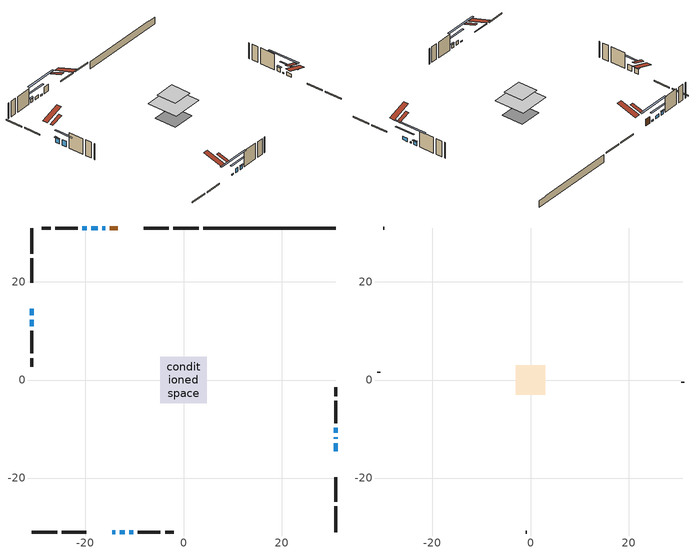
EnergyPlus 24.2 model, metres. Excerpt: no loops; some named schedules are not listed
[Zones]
conditioned space
 floor adiabatic (AdiabaticFloorConstruction): -4.7,-4.7 -4.7,4.7 4.7,4.7 4.7,-4.7 z3.11
 floor foundation (Slab1 construction): -3.41,-3.32 -3.41,3.32 3.41,3.32 3.41,-3.32 z-1.59
 wall outside (RimJoist1 construction): 3.14,31 -2.09,31 / -31,-31 -25.76,-31 / -31,31 -31,25.76 / 31,-31 31,-25.76 z0.67:0.97
 wall outside (RimJoist2 construction): -3.02,31 -8.07,31 / -24.83,-31 -19.78,-31 / -31,24.83 -31,19.78 / 31,-24.83 31,-19.78 z0.67:0.97
 wall outside (AdiabaticWallConstruction 1): -13.37,31 -15.04,31 z0.67:2.7
 wall outside (AdiabaticWallConstruction): 31,-14.48 31,-12.89 z0.67:1.66; -31,14.48 -31,13.25 z0.67:2.2; 31,-11.97 31,-11.68 / -15.96,31 -16.54,31 / -14.48,-31 -13.91,-31 z0.67:1.03; -17.46,31 -18.84,31 z0.67:1.52; -12.99,-31 -12.01,-31 z0.67:1.88; -31,12.32 -31,10.93 z0.67:2.4; 31,-10.75 31,-9.76 z0.67:1.91; -19.76,31 -20.63,31 / -11.09,-31 -10.22,-31 z0.67:1.74
 wall outside (Wall1 construction): -21.55,31 -26.15,31 / -9.29,-31 -4.7,-31 / -31,10 -31,5.41 / 31,-8.83 31,-4.23 z0.67:5.55
 wall outside (Wall3 construction): -27.08,31 -28.9,31 / -3.77,-31 -1.95,-31 / -31,4.48 -31,2.66 / 31,-3.3 31,-1.48 z0.67:5.55
 wall foundation (FoundationWall1 construction): 4.07,31,-1.59 4.07,31,0.67 28.31,31,0.67 28.31,31,0.48 31,31,0.48 31,31,-1.59
 window (WindowConstruction): 31,-14.48 31,-12.9 z0.67:1.65
 window (WindowConstruction 7): -31,14.48 -31,13.25 z0.67:2.2
 window (WindowConstruction 8): 31,-11.97 31,-11.68 z0.67:1.02
 window (WindowConstruction 9): -15.97,31 -16.53,31 z0.67:1.02
 window (WindowConstruction 10): -14.48,-31 -13.91,-31 z0.67:1.02
 window (WindowConstruction 1): -17.46,31 -18.83,31 z0.67:1.52
 window (WindowConstruction 2): -12.98,-31 -12.02,-31 z0.67:1.88
 window (WindowConstruction 3): -31,12.32 -31,10.93 z0.67:2.4
 window (WindowConstruction 4): 31,-10.75 31,-9.76 z0.67:1.91
 window (WindowConstruction 5): -19.76,31 -20.63,31 z0.67:1.74
 window (WindowConstruction 6): -11.09,-31 -10.22,-31 z0.67:1.74
 door (Door): -13.37,31 -15.04,31 z0.67:2.7
 ceiling adiabatic (AdiabaticFloorConstruction): 4.7,-4.7 4.7,4.7 -4.7,4.7 -4.7,-4.7 z3.11
 roof outside (Roof2 construction): -12.44,31,5.55 -12.44,27.39,6.75 -11.49,27.39,6.75 -11.49,31,5.55; -15.41,-31,5.55 -15.41,-27.39,6.75 -16.36,-27.39,6.75 -16.36,-31,5.55; -31,15.41,5.55 -27.39,15.41,6.75 -27.39,16.36,6.75 -31,16.36,5.55; 31,-15.41,5.55 27.39,-15.41,6.75 27.39,-16.36,6.75 31,-16.36,5.55
attic - vented
 floor to conditioned space (Floor1 construction Reversed): -3.05,-3.05 -3.05,3.05 3.05,3.05 3.05,-3.05 z5.55
 wall outside (Wall4 construction): -29.83,31 -30.07,31 / -1.02,-31 -0.78,-31 / -31,1.73 -31,1.49 / 31,-0.55 31,-0.32 z0.67:5.55
 roof outside (Roof1 construction): -10.56,31,5.55 -10.56,25.06,7.53 -9,25.06,7.53 -9,31,5.55; -17.29,-31,5.55 -17.29,-25.06,7.53 -18.85,-25.06,7.53 -18.85,-31,5.55; -31,17.29,5.55 -25.06,17.29,7.53 -25.06,18.85,7.53 -31,18.85,5.55; 31,-17.29,5.55 25.06,-17.29,7.53 25.06,-18.85,7.53 31,-18.85,5.55
shading: 31,-10.69 31,-16.68 31.41,-16.68 31.41,-10.69 z3.86; -31,13.05 -31,14.68 -31.41,14.68 -31.41,13.05 z2.4; 31,-6.84 31,-16.81 31.41,-16.81 31.41,-6.84 z5.86; -21.37,31 -11.13,31 -11.13,31.41 -21.37,31.41 z5.86; -9.07,-31 -19.32,-31 -19.32,-31.41 -9.07,-31.41 z5.86; -21.03,31 -15.26,31 -15.26,31.41 -21.03,31.41 z3.72; -9.81,-31 -15.18,-31 -15.18,-31.41 -9.81,-31.41 z4.08; -31,8.73 -31,14.52 -31.41,14.52 -31.41,8.73 z4.6; 31,-9.56 31,-10.95 31.41,-10.95 31.41,-9.56 z2.11; -20.83,31 -19.56,31 -19.56,31.41 -20.83,31.41 z1.94; -10.02,-31 -11.29,-31 -11.29,-31.41 -10.02,-31.41 z1.94
[Building]
Building 1: Terrain=Suburbs
[Site:Location]
Winnipeg Intl AP_MB: Latitude {deg}=49.91; Longitude {deg}=-97.24; Time Zone {hr}=-6; Elevation {m}=239; Keep Site Location Information=Yes
[Site:GroundTemperature:Shallow]
-2.46526, -5.11642, -5.32873, -4.07063, 0.979979, 6.00706, 10.3653, 13.1261, 13.3606, 11.1152, 6.8681, 1.99523
[Site:WaterMainsTemperature]
Calculation Method=Schedule; Temperature Schedule=mains temperature schedule
[Material] Roughness=Rough; Thermal Absorptance=0.9
Name | Thickness {m} | Conductivity {W/m-K} | Density {kg/m3} | Specific Heat {J/kg-K} | Solar Absorptance | Visible Absorptance
asphalt or fiberglass shingles | 0.00635 | 0.162714 | 1121.4 | 1465.45 | 0.84 | 0.84
ceiling stud and cavity | 0.1397 | 0.0800577 | 65.682 | 1177.47 | 0.7 | 0.7
concrete 4.0 in. | 0.1016 | 1.803125 | 2242.8 | 837.4 | 0.7 | 0.7
concrete 8.0 in. | 0.2032 | 1.803125 | 2242.8 | 837.4 | 0.7 | 0.7
door material | 0.04445 | 0.0451087 | 512.64 | 1214.23 | 0.7 | 0.7
exterior vertical ins | 0.0454343 | 0.029427 | 32.04 | 1214.23 | 0.7 | 0.7
floor covering | 0.0127 | 0.0433444 | 54.468 | 1339.84 | 0.6 | 0.6
floor rigid ins; wall rigid ins 1 | 0.512978 | 0.029427 | 32.04 | 1214.23 | 0.7 | 0.7
floor stud and cavity | 0.1397 | 1.75129 | 37.0049 | 1207.88 | 0.7 | 0.7
furniture material conditioned space 1 | 0.1524 | 0.115458 | 640.8 | 1214.23 | 0.6 | 0.6
gypsum board | 0.0127 | 0.160291 | 801 | 837.4 | 0.6 | 0.6
gypsum board 1 | 0.0127 | 0.160291 | 801 | 837.4 | 0.7 | 0.7
osb sheathing 0.5 in. | 0.0127 | 0.115458 | 512.64 | 1214.23 | 0.7 | 0.7
osb sheathing 0.75 in. | 0.01905 | 0.115458 | 512.64 | 1214.23 | 0.7 | 0.7
osb sheathing 2.0 in. | 0.0508 | 0.115458 | 512.64 | 1214.23 | 0.7 | 0.7
rim joist stud and cavity | 0.0508 | 0.177588 | 50.32683 | 1063.81 | 0.6 | 0.6
rim joist stud and cavity 1 | 0.0508 | 0.029095 | 125.044 | 1163.47 | 0.6 | 0.6
roof stud and cavity | 0.2032 | 0.117661 | 78.34581 | 1123.46 | 0.7 | 0.7
wall rigid ins | 0.051816 | 0.029427 | 32.04 | 1214.23 | 0.7 | 0.7
wall stud and cavity | 0.1397 | 0.168807 | 139.0536 | 1170.24 | 0.7 | 0.7
wall stud and cavity 1 | 0.1397 | 0.264467 | 139.0536 | 1170.24 | 0.7 | 0.7
wall stud and cavity 2 | 0.0889 | 6.1454 | 50.32683 | 1063.81 | 0.6 | 0.6
wall stud and cavity 3 | 0.0889 | 0.380278 | 52.3479 | 1209.89 | 0.7 | 0.7
wall stud and cavity 4 | 0.0889 | 0.391764 | 83.0341 | 1211.67 | 0.7 | 0.7
wood siding | 0.0254 | 0.102417 | 544.68 | 1172.36 | 0.4 | 0.4
wood siding 1 | 0.00254 | 0.102417 | 544.68 | 1172.36 | 0.4 | 0.4
wood siding 2; wood siding 3; wood siding 4 | 0.0254 | 0.102417 | 544.68 | 1172.36 | 0.7 | 0.7
[WindowMaterial:SimpleGlazingSystem]
Name | U-Factor {W/m2-K} | Solar Heat Gain Coefficient
WindowMaterial | 2.24735 | 0.59
WindowMaterial 1 | 2.29732 | 0.57
WindowMaterial 2 | 2.18546 | 0.61
WindowMaterial 3 | 2.09745 | 0.64
WindowMaterial 4 | 2.17865 | 0.61
WindowMaterial 5 | 2.22067 | 0.6
WindowMaterial 6 | 2.12414 | 0.63
WindowMaterial 7 | 2.67661 | 0.4
[Construction]
AdiabaticFloorConstruction: floor stud and cavity, floor rigid ins, osb sheathing 0.75 in., floor covering
AdiabaticWallConstruction: wood siding 3, wall rigid ins 1, wall stud and cavity 3, gypsum board
AdiabaticWallConstruction 1: wood siding 4, wall rigid ins 1, wall stud and cavity 3, gypsum board
Door: door material
Floor1 construction Reversed: gypsum board, ceiling stud and cavity
FoundationWall1 construction: concrete 8.0 in., gypsum board 1
furniture construction conditioned space 1: furniture material conditioned space 1
PartitionWallConstruction: gypsum board, wall stud and cavity 4, gypsum board
RimJoist1 construction: wood siding 2, rim joist stud and cavity
RimJoist2 construction: wood siding 2, osb sheathing 2.0 in., rim joist stud and cavity 1
Roof1 construction: asphalt or fiberglass shingles
Roof2 construction: asphalt or fiberglass shingles, osb sheathing 0.75 in., roof stud and cavity, gypsum board
Slab1 construction: concrete 4.0 in.
Wall1 construction: wood siding, osb sheathing 0.5 in., wall stud and cavity, gypsum board
Wall3 construction: wood siding, wall rigid ins, osb sheathing 0.5 in., wall stud and cavity 1, gypsum board
Wall4 construction: wood siding 1, wall stud and cavity 2
WindowConstruction: WindowMaterial
WindowConstruction 1: WindowMaterial 1
WindowConstruction 10; WindowConstruction 8; WindowConstruction 9: WindowMaterial 7
WindowConstruction 2: WindowMaterial 2
WindowConstruction 3: WindowMaterial 3
WindowConstruction 4: WindowMaterial 4
WindowConstruction 5; WindowConstruction 6: WindowMaterial 5
WindowConstruction 7: WindowMaterial 6
[Zone] Multiplier=1; Part of Total Floor Area=Yes
Name | Volume {m3}
attic - vented | 11.9388
conditioned space | 333.7
[Space]
Name | Zone | Volume {m3}
attic - vented 1 | attic - vented | 11.9388
conditioned space 1 | conditioned space | 333.7
[ZoneInfiltration:EffectiveLeakageArea]
infil attic - vented 1: Zone or Space=attic - vented 1; Schedule=Always On Discrete; Effective Air Leakage Area {cm2}=1238.67; Stack Coefficient=0.00047675; Wind Coefficient=1.47525e-05
[ZoneMixing]
whole house fan mix: Zone or Space=attic - vented; Schedule=Always On Continuous; Design Flow Rate Calculation Method=Flow/Zone; Design Flow Rate {m3/s}=0; Source Zone or Space=conditioned space
[SurfaceProperty:ExposedFoundationPerimeter]
Slab1: Exposed Perimeter Calculation Method=TotalExposedPerimeter; Total Exposed Perimeter {m}=26.925
[InternalMass] Zone or ZoneList=conditioned space; Space or SpaceList=conditioned space 1
Name | Construction | Surface Area {m2}
furniture mass conditioned space 1 | furniture construction conditioned space 1 | 53.4003
partition wall mass | PartitionWallConstruction | 133.501
[Lights]
interior lighting: Zone or ZoneList or Space or SpaceList=conditioned space 1; Schedule=interior lighting schedule; Design Level Calculation Method=LightingLevel; Lighting Level {W}=343.2; Return Air Fraction=0; Fraction Radiant=0.6; Fraction Visible=0.2; Fraction Replaceable=1
[People]
occupants: Zone or ZoneList or Space or SpaceList=conditioned space 1; Number of People Schedule=occupants schedule; Number of People Calculation Method=People; Number of People=3; Fraction Radiant=0.314171; Sensible Heat Fraction=0.56303; Activity Level Schedule=occupants activity schedule; Carbon Dioxide Generation Rate {m3/s-W}=0; Enable ASHRAE 55 Comfort Warnings=No; Mean Radiant Temperature Calculation Type=EnclosureAveraged
[ElectricEquipment] Zone or ZoneList or Space or SpaceList=conditioned space 1; Design Level Calculation Method=EquipmentLevel
Name | Schedule | Design Level {W} | Fraction Latent | Fraction Radiant | Fraction Lost
clothes dryer | clothes dryer schedule | 140.772 | 0.015 | 0.081 | 0.85
clothes washer | clothes washer schedule | 32.1985 | 0.03 | 0.162 | 0.7
cooking range | cooking range schedule | 215.147 | 0.08 | 0.432 | 0.2
dishwasher | dishwasher schedule | 66.8632 | 0.3 | 0.18 | 0.4
fridge | fridge schedule | 72.9452 | 0 | 0.6 | 0
mech vent house fan | mech vent house fan schedule | 10 | 0 | 0 | 1
mech vent house fan cfis | mech vent house fan cfis schedule | 0 | 0 | 0 | 0
misc plug loads | misc plug loads schedule | 494.7 | 0.045 | 0.513 | 0.1
whole house fan | Always On Discrete | 0 | 0 | 0 | 1
[OtherEquipment] Zone or ZoneList or Space or SpaceList=conditioned space 1; Design Level Calculation Method=EquipmentLevel
Name | Fuel Type | Schedule | Design Level {W} | Fraction Latent | Fraction Radiant | Fraction Lost
clothes dryer 1 | Electricity | clothes dryer schedule | 0 | 0.015 | 0.081 | 0.85
cooking range 1 | Electricity | cooking range schedule | 0 | 0.08 | 0.432 | 0.2
general water use latent | None | general water use schedule | 62.594 | 1 | 0 | 0
general water use sensible | None | general water use schedule | -61.6891 | 0 | 0.6 | 0
mech vent house fan latent load | None | Always On Discrete | 0 | 1 | 0 | 0
mech vent house fan sensible load | None | Always On Discrete | 0 | 0 | 0 | 0
water heater energy adjustment1 | Electricity | Always On Discrete | 0.01 | 0 | 0 | 1
[ZoneInfiltration:DesignFlowRate] Zone or ZoneList or Space or SpaceList=conditioned space 1; Schedule=Always On Discrete; Design Flow Rate Calculation Method=Flow/Zone; Design Flow Rate {m3/s}=0
infil flow; natural vent flow; whole house fan flow
[AvailabilityManager:Scheduled]
furnace airloop Availability Manager: Schedule=Always On Discrete
[Foundation:Kiva]
Foundation Kiva 1: Initial Indoor Air Temperature {C}=21; Wall Height Above Grade {m}=0.670011; Wall Depth Below Slab {m}=0.2032; Custom Block Material Name 1=exterior vertical ins; Custom Block Depth 1 {m}=2.26; Custom Block X Position 1 {m}=0.2159; Custom Block Z Position 1 {m}=0
[Foundation:Kiva:Settings]
Soil Conductivity {W/m-K}=0.849921; Soil Density {kg/m3}=1842.3; Soil Specific Heat {J/kg-K}=418.7; Ground Solar Absorptivity=0.9; Ground Thermal Absorptivity=0.9; Ground Surface Roughness {m}=0.03; Far-Field Width {m}=40; Deep-Ground Boundary Condition=ZeroFlux; Deep-Ground Depth {m}=40; Minimum Cell Dimension {m}=0.2; Maximum Cell Growth Coefficient=3; Simulation Timestep=Timestep
[Exterior:Lights]
exterior lighting: Schedule=exterior lighting schedule; Design Level {W}=75.6
[EnergyManagementSystem:GlobalVariable]
furnace_airloop_Fan_RTF
infil_program_Qfan
infil_program_Qinf
natural_vent_program_Qnv
natural_vent_program_Qwhf
[EnergyManagementSystem:Sensor]
Name | Output:Variable or Output:Meter Index Key | Output:Variable or Output:Meter
airflow_gain | infil flow | Infiltration Sensible Heat Gain Energy
airflow_gain_1 | natural vent flow | Infiltration Sensible Heat Gain Energy
airflow_gain_2 | whole house fan flow | Infiltration Sensible Heat Gain Energy
airflow_loss | infil flow | Infiltration Sensible Heat Loss Energy
airflow_loss_1 | natural vent flow | Infiltration Sensible Heat Loss Energy
airflow_loss_2 | whole house fan flow | Infiltration Sensible Heat Loss Energy
clg_load_cond |  | Cooling:EnergyTransfer:Zone:CONDITIONED SPACE
clg_sp_s; clg_sp_s_1 | cooling setpoint | Schedule Value
clothes_dryer_exhaust_0_sch_s | clothes dryer exhaust 0 schedule | Schedule Value
cool_season | cooling season schedule | Schedule Value
htg_load_cond |  | Heating:EnergyTransfer:Zone:CONDITIONED SPACE
htg_sp_s; htg_sp_s_1 | heating setpoint | Schedule Value
ig_ee_conv | clothes dryer | Electric Equipment Convective Heating Energy
ig_ee_conv_2 | cooking range | Electric Equipment Convective Heating Energy
ig_ee_conv_4 | fridge | Electric Equipment Convective Heating Energy
ig_ee_conv_5 | misc plug loads | Electric Equipment Convective Heating Energy
ig_ee_conv_6 | whole house fan | Electric Equipment Convective Heating Energy
ig_ee_rad | clothes dryer | Electric Equipment Radiant Heating Energy
ig_ee_rad_2 | cooking range | Electric Equipment Radiant Heating Energy
ig_ee_rad_4 | fridge | Electric Equipment Radiant Heating Energy
ig_ee_rad_5 | misc plug loads | Electric Equipment Radiant Heating Energy
ig_ee_rad_6 | whole house fan | Electric Equipment Radiant Heating Energy
ig_lgt_conv | interior lighting | Lights Convective Heating Energy
ig_lgt_rad | interior lighting | Lights Radiant Heating Energy
ig_lgt_vis | interior lighting | Lights Visible Radiation Heating Energy
ig_oe_conv | clothes dryer 1 | Other Equipment Convective Heating Energy
ig_oe_conv_1 | cooking range 1 | Other Equipment Convective Heating Energy
ig_oe_conv_2 | general water use latent | Other Equipment Convective Heating Energy
ig_oe_conv_3 | general water use sensible | Other Equipment Convective Heating Energy
ig_oe_conv_4 | water heater energy adjustment1 | Other Equipment Convective Heating Energy
ig_oe_rad | clothes dryer 1 | Other Equipment Radiant Heating Energy
ig_oe_rad_1 | cooking range 1 | Other Equipment Radiant Heating Energy
ig_oe_rad_2 | general water use latent | Other Equipment Radiant Heating Energy
ig_oe_rad_3 | general water use sensible | Other Equipment Radiant Heating Energy
ig_oe_rad_4 | water heater energy adjustment1 | Other Equipment Radiant Heating Energy
ig_ppl_conv | occupants | People Convective Heating Energy
ig_ppl_rad | occupants | People Radiant Heating Energy
im_conv | furniture mass conditioned space 1 | Surface Inside Face Convection Heat Gain Energy
im_conv_1 | partition wall mass | Surface Inside Face Convection Heat Gain Energy
im_ig | furniture mass conditioned space 1 | Surface Inside Face Internal Gains Radiation Heat Gain Energy
im_ig_1 | partition wall mass | Surface Inside Face Internal Gains Radiation Heat Gain Energy
im_lgt | furniture mass conditioned space 1 | Surface Inside Face Lights Radiation Heat Gain Energy
im_lgt_1 | partition wall mass | Surface Inside Face Lights Radiation Heat Gain Energy
im_sol | furniture mass conditioned space 1 | Surface Inside Face Solar Radiation Heat Gain Energy
im_sol_1 | partition wall mass | Surface Inside Face Solar Radiation Heat Gain Energy
im_surf | furniture mass conditioned space 1 | Surface Inside Face Net Surface Thermal Radiation Heat Gain Energy
im_surf_1 | partition wall mass | Surface Inside Face Net Surface Thermal Radiation Heat Gain Energy
mv_conv | mech vent house fan | Electric Equipment Convective Heating Energy
mv_conv_1 | mech vent house fan cfis | Electric Equipment Convective Heating Energy
mv_conv_2 | mech vent house fan latent load | Other Equipment Convective Heating Energy
mv_conv_3 | mech vent house fan sensible load | Other Equipment Convective Heating Energy
mv_rad | mech vent house fan | Electric Equipment Radiant Heating Energy
mv_rad_1 | mech vent house fan cfis | Electric Equipment Radiant Heating Energy
mv_rad_2 | mech vent house fan latent load | Other Equipment Radiant Heating Energy
mv_rad_3 | mech vent house fan sensible load | Other Equipment Radiant Heating Energy
natural_vent_s | natural vent schedule | Schedule Value
out_pb_s |  | Site Outdoor Air Barometric Pressure
out_wt_s |  | Site Outdoor Air Humidity Ratio
site_vw_s |  | Site Wind Speed
ss_back_out | Window1 | Surface Window Shortwave from Zone Back Out Window Heat Transfer Rate
ss_back_out_1 | Window10 | Surface Window Shortwave from Zone Back Out Window Heat Transfer Rate
ss_back_out_10 | Window9 | Surface Window Shortwave from Zone Back Out Window Heat Transfer Rate
ss_back_out_2 | Window11 | Surface Window Shortwave from Zone Back Out Window Heat Transfer Rate
ss_back_out_3 | Window12 | Surface Window Shortwave from Zone Back Out Window Heat Transfer Rate
ss_back_out_4 | Window14 | Surface Window Shortwave from Zone Back Out Window Heat Transfer Rate
ss_back_out_5 | Window3 | Surface Window Shortwave from Zone Back Out Window Heat Transfer Rate
ss_back_out_6 | Window5 | Surface Window Shortwave from Zone Back Out Window Heat Transfer Rate
ss_back_out_7 | Window6 | Surface Window Shortwave from Zone Back Out Window Heat Transfer Rate
ss_back_out_8 | Window7 | Surface Window Shortwave from Zone Back Out Window Heat Transfer Rate
ss_back_out_9 | Window8 | Surface Window Shortwave from Zone Back Out Window Heat Transfer Rate
ss_conv | Door1 | Surface Inside Face Convection Heat Gain Energy
ss_conv_1 | Window1 | Surface Inside Face Convection Heat Gain Energy
ss_conv_10 | Window8 | Surface Inside Face Convection Heat Gain Energy
ss_conv_11 | Window9 | Surface Inside Face Convection Heat Gain Energy
ss_conv_2 | Window10 | Surface Inside Face Convection Heat Gain Energy
ss_conv_3 | Window11 | Surface Inside Face Convection Heat Gain Energy
ss_conv_4 | Window12 | Surface Inside Face Convection Heat Gain Energy
ss_conv_5 | Window14 | Surface Inside Face Convection Heat Gain Energy
ss_conv_6 | Window3 | Surface Inside Face Convection Heat Gain Energy
ss_conv_7 | Window5 | Surface Inside Face Convection Heat Gain Energy
ss_conv_8 | Window6 | Surface Inside Face Convection Heat Gain Energy
ss_conv_9 | Window7 | Surface Inside Face Convection Heat Gain Energy
ss_ig | Door1 | Surface Inside Face Internal Gains Radiation Heat Gain Energy
ss_ig_1 | Window1 | Surface Inside Face Internal Gains Radiation Heat Gain Energy
ss_ig_10 | Window8 | Surface Inside Face Internal Gains Radiation Heat Gain Energy
ss_ig_11 | Window9 | Surface Inside Face Internal Gains Radiation Heat Gain Energy
ss_ig_2 | Window10 | Surface Inside Face Internal Gains Radiation Heat Gain Energy
ss_ig_3 | Window11 | Surface Inside Face Internal Gains Radiation Heat Gain Energy
ss_ig_4 | Window12 | Surface Inside Face Internal Gains Radiation Heat Gain Energy
ss_ig_5 | Window14 | Surface Inside Face Internal Gains Radiation Heat Gain Energy
ss_ig_6 | Window3 | Surface Inside Face Internal Gains Radiation Heat Gain Energy
ss_ig_7 | Window5 | Surface Inside Face Internal Gains Radiation Heat Gain Energy
ss_ig_8 | Window6 | Surface Inside Face Internal Gains Radiation Heat Gain Energy
ss_ig_9 | Window7 | Surface Inside Face Internal Gains Radiation Heat Gain Energy
ss_lgt | Door1 | Surface Inside Face Lights Radiation Heat Gain Energy
ss_sol | Door1 | Surface Inside Face Solar Radiation Heat Gain Energy
ss_surf | Door1 | Surface Inside Face Net Surface Thermal Radiation Heat Gain Energy
ss_surf_1 | Window1 | Surface Inside Face Net Surface Thermal Radiation Heat Gain Energy
ss_surf_10 | Window8 | Surface Inside Face Net Surface Thermal Radiation Heat Gain Energy
ss_surf_11 | Window9 | Surface Inside Face Net Surface Thermal Radiation Heat Gain Energy
ss_surf_2 | Window10 | Surface Inside Face Net Surface Thermal Radiation Heat Gain Energy
ss_surf_3 | Window11 | Surface Inside Face Net Surface Thermal Radiation Heat Gain Energy
ss_surf_4 | Window12 | Surface Inside Face Net Surface Thermal Radiation Heat Gain Energy
ss_surf_5 | Window14 | Surface Inside Face Net Surface Thermal Radiation Heat Gain Energy
ss_surf_6 | Window3 | Surface Inside Face Net Surface Thermal Radiation Heat Gain Energy
ss_surf_7 | Window5 | Surface Inside Face Net Surface Thermal Radiation Heat Gain Energy
ss_surf_8 | Window6 | Surface Inside Face Net Surface Thermal Radiation Heat Gain Energy
ss_surf_9 | Window7 | Surface Inside Face Net Surface Thermal Radiation Heat Gain Energy
ss_trans_in | Window1 | Surface Window Transmitted Solar Radiation Rate
ss_trans_in_1 | Window10 | Surface Window Transmitted Solar Radiation Rate
ss_trans_in_10 | Window9 | Surface Window Transmitted Solar Radiation Rate
ss_trans_in_2 | Window11 | Surface Window Transmitted Solar Radiation Rate
ss_trans_in_3 | Window12 | Surface Window Transmitted Solar Radiation Rate
ss_trans_in_4 | Window14 | Surface Window Transmitted Solar Radiation Rate
ss_trans_in_5 | Window3 | Surface Window Transmitted Solar Radiation Rate
ss_trans_in_6 | Window5 | Surface Window Transmitted Solar Radiation Rate
ss_trans_in_7 | Window6 | Surface Window Transmitted Solar Radiation Rate
ss_trans_in_8 | Window7 | Surface Window Transmitted Solar Radiation Rate
ss_trans_in_9 | Window8 | Surface Window Transmitted Solar Radiation Rate
ss_trans_out | Window1 | Surface Inside Face Initial Transmitted Diffuse Transmitted Out Window Solar Radiation Rate
ss_trans_out_1 | Window10 | Surface Inside Face Initial Transmitted Diffuse Transmitted Out Window Solar Radiation Rate
ss_trans_out_10 | Window9 | Surface Inside Face Initial Transmitted Diffuse Transmitted Out Window Solar Radiation Rate
ss_trans_out_2 | Window11 | Surface Inside Face Initial Transmitted Diffuse Transmitted Out Window Solar Radiation Rate
ss_trans_out_3 | Window12 | Surface Inside Face Initial Transmitted Diffuse Transmitted Out Window Solar Radiation Rate
ss_trans_out_4 | Window14 | Surface Inside Face Initial Transmitted Diffuse Transmitted Out Window Solar Radiation Rate
ss_trans_out_5 | Window3 | Surface Inside Face Initial Transmitted Diffuse Transmitted Out Window Solar Radiation Rate
ss_trans_out_6 | Window5 | Surface Inside Face Initial Transmitted Diffuse Transmitted Out Window Solar Radiation Rate
ss_trans_out_7 | Window6 | Surface Inside Face Initial Transmitted Diffuse Transmitted Out Window Solar Radiation Rate
ss_trans_out_8 | Window7 | Surface Inside Face Initial Transmitted Diffuse Transmitted Out Window Solar Radiation Rate
ss_trans_out_9 | Window8 | Surface Inside Face Initial Transmitted Diffuse Transmitted Out Window Solar Radiation Rate
s_conv | Floor1 | Surface Inside Face Convection Heat Gain Energy
s_conv_1 | FoundationWall1 | Surface Inside Face Convection Heat Gain Energy
s_conv_10 | RimJoist2:270 | Surface Inside Face Convection Heat Gain Energy
s_conv_11 | RimJoist2:90 | Surface Inside Face Convection Heat Gain Energy
s_conv_12 | Roof2:0 | Surface Inside Face Convection Heat Gain Energy
s_conv_13 | Roof2:180 | Surface Inside Face Convection Heat Gain Energy
s_conv_14 | Roof2:270 | Surface Inside Face Convection Heat Gain Energy
s_conv_15 | Roof2:90 | Surface Inside Face Convection Heat Gain Energy
s_conv_16 | Slab1 | Surface Inside Face Convection Heat Gain Energy
s_conv_17 | Wall1:0 | Surface Inside Face Convection Heat Gain Energy
s_conv_18 | Wall1:180 | Surface Inside Face Convection Heat Gain Energy
s_conv_19 | Wall1:270 | Surface Inside Face Convection Heat Gain Energy
s_conv_2 | inferred conditioned ceiling | Surface Inside Face Convection Heat Gain Energy
s_conv_20 | Wall1:90 | Surface Inside Face Convection Heat Gain Energy
s_conv_21 | Wall3:0 | Surface Inside Face Convection Heat Gain Energy
s_conv_22 | Wall3:180 | Surface Inside Face Convection Heat Gain Energy
s_conv_23 | Wall3:270 | Surface Inside Face Convection Heat Gain Energy
s_conv_24 | Wall3:90 | Surface Inside Face Convection Heat Gain Energy
s_conv_3 | inferred conditioned floor | Surface Inside Face Convection Heat Gain Energy
s_conv_4 | RimJoist1:0 | Surface Inside Face Convection Heat Gain Energy
s_conv_5 | RimJoist1:180 | Surface Inside Face Convection Heat Gain Energy
s_conv_6 | RimJoist1:270 | Surface Inside Face Convection Heat Gain Energy
s_conv_7 | RimJoist1:90 | Surface Inside Face Convection Heat Gain Energy
s_conv_8 | RimJoist2:0 | Surface Inside Face Convection Heat Gain Energy
s_conv_9 | RimJoist2:180 | Surface Inside Face Convection Heat Gain Energy
